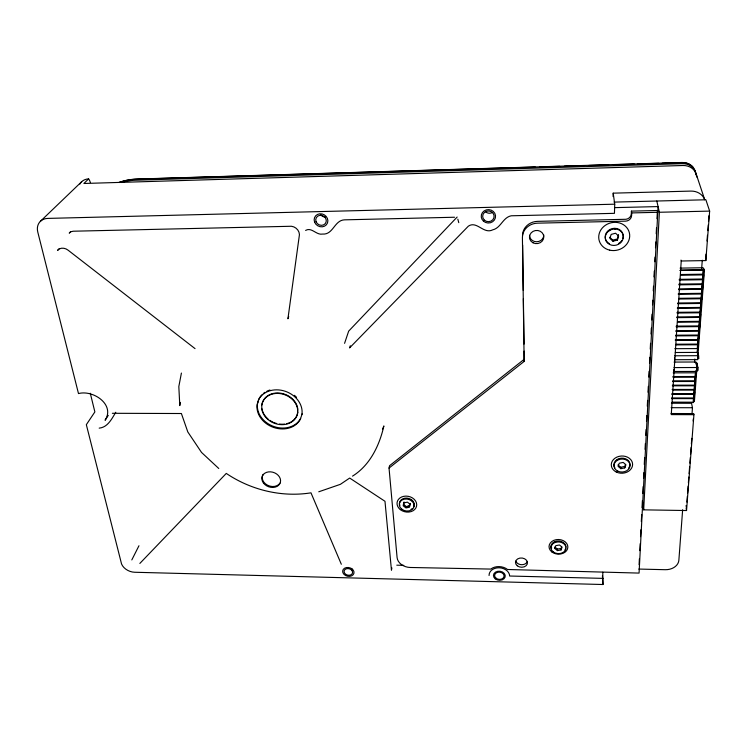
<?xml version="1.0" encoding="UTF-8"?>
<svg xmlns="http://www.w3.org/2000/svg" width="747" height="747" viewBox="0 0 747 747"><rect width="100%" height="100%" fill="white"/><g stroke="black" fill="none" stroke-linecap="round" stroke-linejoin="round"><path stroke-width="1.12" d="M613.1 196.526L613.203 193.156L690.835 191.092A15.864 13.988 -22.4 0 1 704.692 199.626L705.878 199.776L709.65 211.112L705.831 260.572L681.227 261.002L681.003 260.087M90.284 393.258L94.869 411.924L86.335 424.679L121.556 563.985A11.961 8.684 22.8 0 0 134.703 572.258L602.969 584.518L602.773 572.23M613.203 193.156L614.725 204.192L614.445 213.334L511.191 215.79C502.759 217.48 500.938 228.012 492.703 229.852C483.608 234.502 476.838 220.384 468.35 226.173L349.577 347.915L350.287 345.73M631.42 211.121L631.729 212.923L657.827 212.297L657.416 210.495L631.42 211.121L631.308 213.81A5.92 5.35 -17.6 0 1 626.014 219.273L537.513 221.355A15.136 13.932 -5.8 0 0 522.508 235.707M631.729 212.923L631.617 215.622A5.948 5.36 -17.5 0 1 625.528 221.159L537.466 223.166A15.192 13.969 -5.7 0 0 522.414 237.546L524.151 361.427L389.038 468.061L397.087 557.533A12.428 9.608 10.7 0 0 410.187 567.477L490.779 569.083A11.849 9.085 6.1 0 1 507.549 569.494L639.068 573.089L658.07 206.574L614.818 207.638M524.151 361.427L524.123 351.099M458.779 222.653L457.827 219.151M639.087 564.657L639.385 558.831M639.815 550.67L640.17 543.685M640.534 536.691L640.898 529.707M641.318 521.546L641.682 514.562M642.037 507.568L642.401 500.574M642.765 493.59L643.13 486.596M643.55 478.444L643.849 472.618M644.269 464.466L644.633 457.472M645.053 449.32L645.361 443.494M645.782 435.342L646.08 429.516M646.5 421.355L646.809 415.537M647.285 406.209L647.593 400.392M648.013 392.231L648.312 386.404M648.798 377.086L649.096 371.259M649.516 363.107L649.825 357.281M650.245 349.129L650.544 343.303M651.029 333.984L651.328 328.157M651.748 320.005L652.056 314.179M652.533 304.86L652.775 300.201M653.261 290.882L653.504 286.213M653.98 276.894L654.288 271.068M654.764 261.749L655.007 257.089M655.492 247.771L655.791 241.944M656.211 233.792L656.51 227.966M656.996 218.647L657.416 210.495M671.058 413.521L693.711 413.586L693.935 414.678L686.54 510.537L643.671 509.846L659.377 212.26L656.8 201.018M673.887 369.541L673.766 371.492L696.932 371.436L697.231 367.515L695.952 361.996L674.083 362.08M674.653 357.757L674.522 359.727L697.838 359.634L698.146 355.684L697.362 352.397L703.683 269.704L703.123 267.743L680.097 268.117M681.227 261.002L671.254 414.604L693.935 414.678M695.774 173.958L695.018 170.54L693.319 167.505A14.903 13.278 -25.1 0 0 682.011 162.482L137.056 179.056A66.222 55.586 37.1 0 0 119.062 182.417M682.646 509.734L678.864 560.269A12.876 9.786 -2.2 0 1 665.325 569.7L638.825 569.065M694.57 362.51L694.831 359.027M701.666 268.378L702.283 260.245M691.983 414.081L692.469 407.731L691.507 403.184L671.432 403.147M693.58 400.289L694.187 392.25M694.365 389.953L695.681 372.725M697.278 351.604L700.929 303.917M701.106 301.583L703.142 274.831M703.319 272.506L703.497 270.181L704.468 270.171L698.118 352.761L698.725 358.364L697.801 358.364L697.455 353.854M695.989 370.4L693.524 402.549L672.039 402.512M694.346 396.536L694.691 391.923M695.046 387.32L695.494 381.558M695.84 376.946L696.195 372.333M696.727 365.423L696.904 363.117L695.989 363.117L697.082 367.832L696.895 370.307L697.81 370.307L698.006 367.832L696.904 363.117M698.081 347.981L698.436 343.34M698.79 338.69L699.145 334.049M699.594 328.241L699.948 323.591M700.303 318.95L700.658 314.3M701.013 309.66L701.461 303.852M701.816 299.202L702.171 294.561M702.525 289.911L702.89 285.27M703.329 279.462L703.683 274.812M696.774 370.419L694.393 401.438L693.487 401.438M686.895 502.087L687.333 496.4M687.595 492.983L688.118 486.148M688.389 482.73L688.818 477.034M689.089 473.626L689.612 466.791M689.892 463.159L690.321 457.519M690.583 454.129L691.106 447.36M691.367 443.97L691.806 438.33M693.132 421.037L693.3 418.908M705.99 254.148L705.831 260.572M707.017 241.01L707.456 235.258M707.811 230.655L708.249 224.903M708.52 221.457L708.959 215.706M406.237 506.503L409.739 505.784L406.135 507.036L403.445 504.346L403.8 502.899M403.445 504.346L406.135 507.036M391.886 567.907L391.456 570.194L384.985 501.293L349.68 478.052L340.389 484.327L318.773 491.787M181.409 373.061L178.822 386.563L179.794 405.593L180.438 402.418M389.038 468.061L389.551 465.717L524.235 359.26M404.062 501.975L403.175 505.766L405.966 507.932L409.477 507.213L410.364 503.422M261.852 405.089L261.945 404.771A18.423 15.173 21 0 1 279.78 393.09A18.423 15.173 21 0 1 297.754 408.646L297.577 413.128A18.432 15.183 21 0 1 279.761 424.548A18.432 15.183 21 0 1 261.823 409.244L261.758 405.201A18.432 15.183 21 0 1 279.611 393.52A18.432 15.183 21 0 1 297.595 409.076L297.68 412.811M617.377 240.086L618.525 234.988L617.377 240.086L612.979 241.234L609.879 238.396L611.167 234.399L615.565 233.232L618.675 236.089M302.161 413.838L300.331 419.263A23.054 18.983 21 0 1 273.785 427.499A23.054 18.983 21 0 1 257.108 404.641L258.546 399.888A23.054 18.983 21 0 1 285.279 391.288A23.054 18.983 21 0 1 301.891 414.557M344.572 343.34L348.662 331.145L457.136 217.05M554.797 548.475L555.777 545.665L559.438 544.983L562.089 547.112L561.1 549.932L557.458 550.604L554.797 548.475L554.788 546.981L557.439 549.11L561.081 548.429L561.576 547.028M288.715 316.607L287.931 318.782L299.444 234.614C299.323 230.328 295.597 226.743 291.423 226.257L73.225 231.215L70.937 231.738L69.228 233.12L70.732 231.551M624.763 467.883L625.939 464.755L623.185 462.421L619.254 463.224L618.096 466.361L620.85 468.677L624.763 467.883L625.202 464.895M382.641 429.049L383.874 425.939C379.485 445.455 369.989 465.269 352.528 476.128M115.794 412.26C111.789 418.787 107.839 427.293 99.192 428.143M108.259 415.369L105.084 420.272C115.309 404.641 93.16 389.607 78.491 393.576L37.761 231.99A14.856 11.924 39.7 0 1 47.817 218.404L614.725 204.192M59.125 248.751L57.594 250.357C60.152 247.154 65.129 247.78 68.042 250.142L195.042 348.625M139.848 563.434L226.276 473.411C250.805 489.985 281.638 497.53 310.976 492.833L341.323 564.256M90.35 182.576A10.29 8.469 42.5 0 0 88.622 178.897L83.888 183.482L682.935 165.507A15.005 13.353 -24.8 0 1 696.802 177.048M40.338 221.364L81.656 181.708M305.607 230.431C311.602 226.799 316.373 235.389 322.555 234.063C333.339 234.913 334.254 220.216 344.563 219.842L454.531 217.237M609.748 237.294L612.839 240.132L617.227 238.984M403.894 502.862L407.414 502.143L410.206 504.318M617.965 464.933L620.71 467.258L624.623 466.455M413.502 507.26A7.47 5.967 11.1 0 0 413.026 501.218A7.47 5.967 11.1 0 0 406.359 498.1L404.454 498.277A7.47 5.967 11.1 0 0 399.85 505.588M535.291 167.085L137.075 179.187A66.222 55.586 37 0 0 119.09 182.548M539.95 166.945L559.736 166.338M564.396 166.198L584.191 165.601M588.851 165.46L608.646 164.854M613.296 164.714L634.259 164.079M637.751 163.976L658.714 163.332M662.206 163.229L682.002 162.631A14.893 13.278 -25.1 0 1 693.309 167.645M704.748 199.804L614.09 202.101M709.65 211.112L659.377 212.26M703.17 269.023L704.132 269.004L704.468 270.171M680.582 270.078L703.683 269.704M679.817 270.451L703.244 270.078L702.927 274.186L680.657 274.522M680.61 275.26L702.871 274.915L702.563 279.005L679.238 279.35M679.191 280.069L702.507 279.733L702.199 283.795L678.93 284.121M678.883 284.85L702.143 284.523L701.835 288.566L678.621 288.884M678.575 289.603L701.778 289.285L701.47 293.319L678.313 293.618M678.276 294.327L701.414 294.029L701.106 298.044L679.172 298.314M679.126 299.024L701.05 298.753L700.751 302.74L677.706 303.011M677.669 303.721L700.695 303.459L700.397 307.428L677.408 307.68M677.361 308.38L700.341 308.128L700.042 312.087L677.109 312.321M677.062 313.021L699.986 312.788L699.687 316.719L676.81 316.943M676.763 317.643L699.631 317.419L699.332 321.331L677.66 321.537M677.613 322.228L699.276 322.032L698.987 325.925L676.222 326.122M676.175 326.812L698.931 326.626L698.632 330.501L675.923 330.678M675.886 331.369L698.585 331.192L698.286 335.048L675.633 335.216M675.587 335.898L698.23 335.739L697.941 339.577L675.344 339.726M675.297 340.408L697.885 340.258L697.595 344.087L676.175 344.218M676.138 344.899L697.549 344.769L697.259 348.569L674.765 348.69M675.279 352.509L697.362 352.397M697.194 352.761L698.118 352.761M674.784 355.787L698.146 355.684M697.978 356.048L698.903 356.039M674.018 367.589L697.231 367.515M697.082 367.832L698.006 367.832M673.206 372.856L695.41 372.809L695.13 376.507L672.963 376.544M672.926 377.198L695.074 377.16L694.794 380.839L672.683 380.867M672.645 381.521L694.747 381.493L694.467 385.153L672.412 385.172M672.365 385.825L694.421 385.807L694.14 389.448L672.132 389.458M673.252 390.102L694.094 390.102L693.814 393.725L671.861 393.716M671.814 394.369L693.767 394.379L693.487 397.983L671.581 397.964M671.544 398.609L693.44 398.627L693.169 402.222L672.459 402.194M671.142 407.685L692.469 407.731M112.367 413.296L181.39 413.521L187.805 431.943L201.531 452.43L218.768 468.49M396.788 565.18L403.753 565.348M603.165 578.383L509.659 576.021A10.327 7.918 6.1 0 0 499.127 567.776A10.327 7.918 6.1 0 0 489.07 575.498M614.426 228.853L615.593 228.974M138.961 545.749L131.808 559.923M696.045 173.612L704.692 199.626M698.286 356.534L698.725 358.364M697.296 368.084L697.81 370.307M686.063 505.551L686.456 507.783M686.148 508.287L686.54 510.537M565.974 547.019L565.731 545.487A7.545 5.864 2.7 0 0 556.515 541.127A7.545 5.864 2.7 0 0 551.155 548.214M612.839 240.132L612.979 241.234M642.719 501.956L643.671 509.846M620.71 467.258L620.85 468.677M602.427 575.806L602.969 584.518M561.081 548.429L561.1 549.932M522.639 245.025L523.274 290.49M523.386 298.651L524.03 344.106M557.439 549.11L557.458 550.604M492.394 212.475A5.631 5.294 0.7 0 1 485.587 211.803M325.412 217.041A5.313 4.846 29.8 0 1 320.668 214.678M79.901 184.07A13.642 11.261 41.8 0 1 88.622 178.897M300.649 418.376A23.026 18.964 21 0 1 274.14 426.612A23.026 18.964 21 0 1 257.482 403.782L258.92 399.029A23.026 18.964 21 0 1 261.805 394.92M263.317 393.529A23.026 18.964 21 0 1 265.026 392.287M266.884 391.241A23.026 18.964 21 0 1 269.966 390.018M294.383 395.322A23.026 18.964 21 0 1 296.54 397.339M297.736 412.689A18.423 15.173 21 0 1 286.755 423.689M284.542 424.091A18.423 15.173 21 0 1 279.443 424.044M276.661 423.493A18.423 15.173 21 0 1 273.934 422.569M273.057 422.195A18.423 15.173 21 0 1 269.76 420.309M268.089 419.02A18.423 15.173 21 0 1 263.775 413.801M263.28 412.839A18.423 15.173 21 0 1 262.01 408.814M543.816 235.053A7.153 6.583 -5.7 0 1 536.719 241.767A7.153 6.583 -5.7 0 1 529.53 235.361M527.354 561.417A5.985 4.622 4.8 0 1 521.639 564.704A5.985 4.622 4.8 0 1 515.822 561.146M279.966 483.132A9.552 7.573 19.3 0 1 267.473 485.177A9.552 7.573 19.3 0 1 263.121 474.354M412.428 508.483A7.47 5.967 11.1 0 1 410.971 509.407M622.839 238.498A9.085 8.17 -14.4 0 0 616.779 228.526L614.436 228.293A9.085 8.17 -14.4 0 0 605.537 234.577A9.085 8.17 -14.4 0 0 609.468 243.737M621.859 240.497A9.085 8.17 -14.4 0 1 618.46 243.559M608.394 231.243A8.46 7.61 -14.4 0 1 610.168 229.983M614.856 467.827A8.04 6.49 -2.6 0 1 616.957 459.61A8.04 6.49 -2.6 0 1 627.303 459.722A8.04 6.49 -2.6 0 1 628.75 467.977M565.703 548.531A7.545 5.864 2.7 0 1 564.947 549.923M551.65 548.121A7.031 5.462 2.7 0 1 551.65 545.301M553.471 542.882A7.031 5.462 2.7 0 1 556.636 541.519M411.42 500.238A6.956 5.556 11.1 0 1 412.615 501.424M413.408 502.796A6.956 5.556 11.1 0 1 413.633 505.7M121.163 182.52A66.39 55.68 37 0 1 135.991 180.204L682.375 163.677A14.94 13.306 -25 0 1 696.185 175.181M616.789 460.32A7.498 6.051 -2.6 0 1 618.376 459.368M351.968 568.859L350.707 568.122A5.761 4.389 13.7 0 0 342.658 570.997A5.761 4.389 13.7 0 0 349.839 576.348A5.761 4.389 13.7 0 0 352.986 569.812L351.968 568.859M351.809 570.344L351.053 569.634A4.305 3.277 13.7 0 0 344.218 570.671A4.305 3.277 13.7 0 0 349.092 575.265A4.305 3.277 13.7 0 0 351.809 570.344M484.448 220.197A5.724 5.36 1.3 0 0 493.963 217.592A5.724 5.36 1.3 0 0 486.773 211.177A5.724 5.36 1.3 0 0 484.448 220.197M316.074 221.728A5.406 4.912 29.3 0 0 325.122 223.792A5.406 4.912 29.3 0 0 321.836 215.425A5.406 4.912 29.3 0 0 316.074 221.728M314.599 222.139A7.012 6.378 29.3 0 0 326.346 224.819A7.012 6.378 29.3 0 0 322.088 213.959A7.012 6.378 29.3 0 0 314.599 222.139M483.468 221.159A7.153 6.695 1.3 0 0 495.354 217.909A7.153 6.695 1.3 0 0 486.372 209.879A7.153 6.695 1.3 0 0 483.468 221.159M496.083 578.234A4.743 3.632 6.1 0 0 503.945 576.815A4.743 3.632 6.1 0 0 498.034 572.193A4.743 3.632 6.1 0 0 496.083 578.234M495.261 578.85A5.92 4.538 6.1 0 0 505.093 577.076A5.92 4.538 6.1 0 0 497.707 571.306A5.92 4.538 6.1 0 0 495.261 578.85M263.439 483.01A9.571 7.573 19.3 0 0 279.63 484.065A9.571 7.573 19.3 0 0 270.582 471.843A9.571 7.573 19.3 0 0 263.439 483.01M517.288 565.796A6.004 4.631 4.8 0 0 527.279 563.976A6.004 4.631 4.8 0 0 519.865 558.093A6.004 4.631 4.8 0 0 517.288 565.796M533.059 242.812A7.171 6.602 -5.6 0 0 543.797 236.902A7.171 6.602 -5.6 0 0 533.022 231.383A7.171 6.602 -5.6 0 0 533.059 242.812M400.345 509.631A9.916 7.918 11.1 0 0 416.518 506.363A9.916 7.918 11.1 0 0 403.735 496.335A9.916 7.918 11.1 0 0 400.345 509.631M616.275 472.011A10.673 8.619 -2.6 0 0 632.606 464.765A10.673 8.619 -2.6 0 0 616.947 457.08A10.673 8.619 -2.6 0 0 616.275 472.011M609.664 250.152A15.594 14.025 -14.4 0 0 629.319 232.597A15.594 14.025 -14.4 0 0 603.66 226.612A15.594 14.025 -14.4 0 0 609.664 250.152M551.734 551.846A9.422 7.33 2.7 0 0 567.524 548.942A9.422 7.33 2.7 0 0 556.076 539.689A9.422 7.33 2.7 0 0 551.734 551.846M401.783 509.183A7.479 5.967 11.1 0 0 413.978 506.718A7.479 5.967 11.1 0 0 404.323 499.164A7.479 5.967 11.1 0 0 401.783 509.183M609.515 244.418A9.095 8.18 -14.3 0 0 623.325 237.06A9.095 8.18 -14.3 0 0 610.019 230.16A9.095 8.18 -14.3 0 0 609.515 244.418M553.079 551.8A7.554 5.864 2.7 0 0 565.722 549.475A7.554 5.864 2.7 0 0 556.552 542.061A7.554 5.864 2.7 0 0 553.079 551.8M617.75 471.114A8.058 6.499 -2.6 0 0 630.066 465.642A8.058 6.499 -2.6 0 0 618.245 459.853A8.058 6.499 -2.6 0 0 617.75 471.114"/></g></svg>
